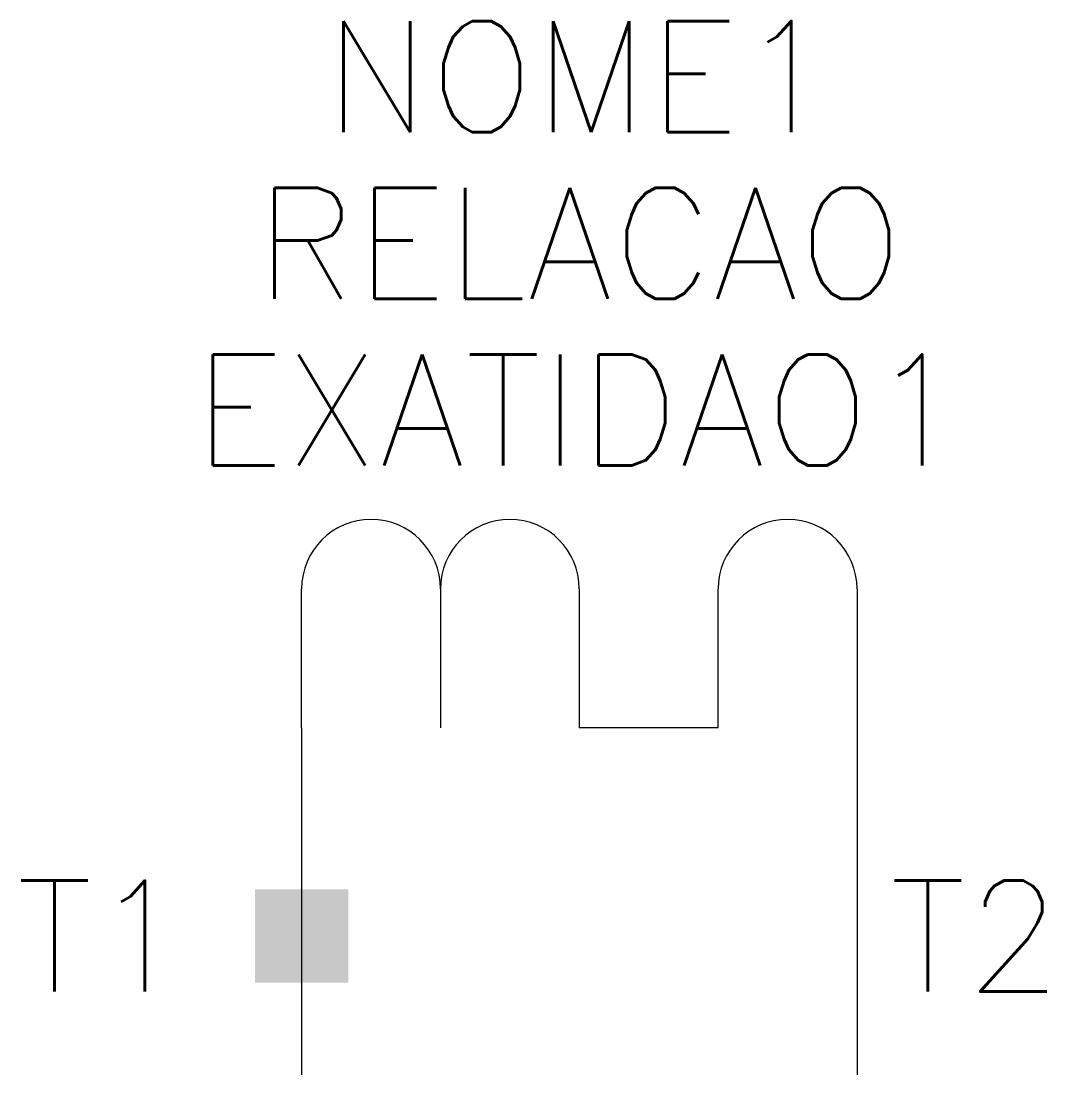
# Model space of a CAD drawing. Extents: x 209.9 to 228.4, y 187.5 to 206.5.
import ezdxf
from ezdxf.enums import TextEntityAlignment as Align

# ---------------------------------------------------------------- set-up
doc = ezdxf.new("R2010")
doc.units = 0
doc.header["$MEASUREMENT"] = 0
doc.layers.get('0').update_dxf_attribs({"linetype": 'CONTINUOUS'})
doc.styles.add('ROMANS', font='romans')

msp = doc.modelspace()

# ---------------------------------------------------------------- linework, layer by layer
for p, q in [((215, 193.75), (215, 196.25)), ((217.5, 196.25), (217.5, 193.75)), ((220, 196.25), (220, 193.75)), ((222.5, 193.75), (222.5, 196.25)), ((225, 196.25), (225, 193.75)), ((215, 193.75), (215, 187.5)), ((222.5, 193.75), (220, 193.75)), ((225, 193.75), (225, 192.5)), ((225, 192.5), (225, 187.5))]:
    msp.add_line(p, q)
for centre in [(216.25, 196.25), (218.75, 196.25), (223.75, 196.25)]:
    msp.add_arc(centre, 1.25, 0, 180)
msp.add_solid([(215.84, 190.84), (215.84, 189.16), (214.16, 190.84), (214.16, 189.16)])

# ---------------------------------------------------------------- texts
at = {"lineweight": -3, "style": 'ROMANS'}
for tag, text, p in [('NOME1', '', (220, 205.472)), ('RELACAO', 'RELACAO', (220, 202.472)), ('EXATIDAO1', 'EXATIDAO 1', (220, 199.472))]:
    msp.add_attdef(tag, text=text, height=2, dxfattribs=at).set_placement(p, align=Align.MIDDLE_CENTER)
msp.add_attdef('T1', text='', height=2, dxfattribs=at).set_placement((212.949, 190), align=Align.MIDDLE_RIGHT)
msp.add_attdef('T2', text='', height=2, dxfattribs=at).set_placement((225.59, 190), align=Align.MIDDLE_LEFT)

doc.saveas('drawing.dxf')
